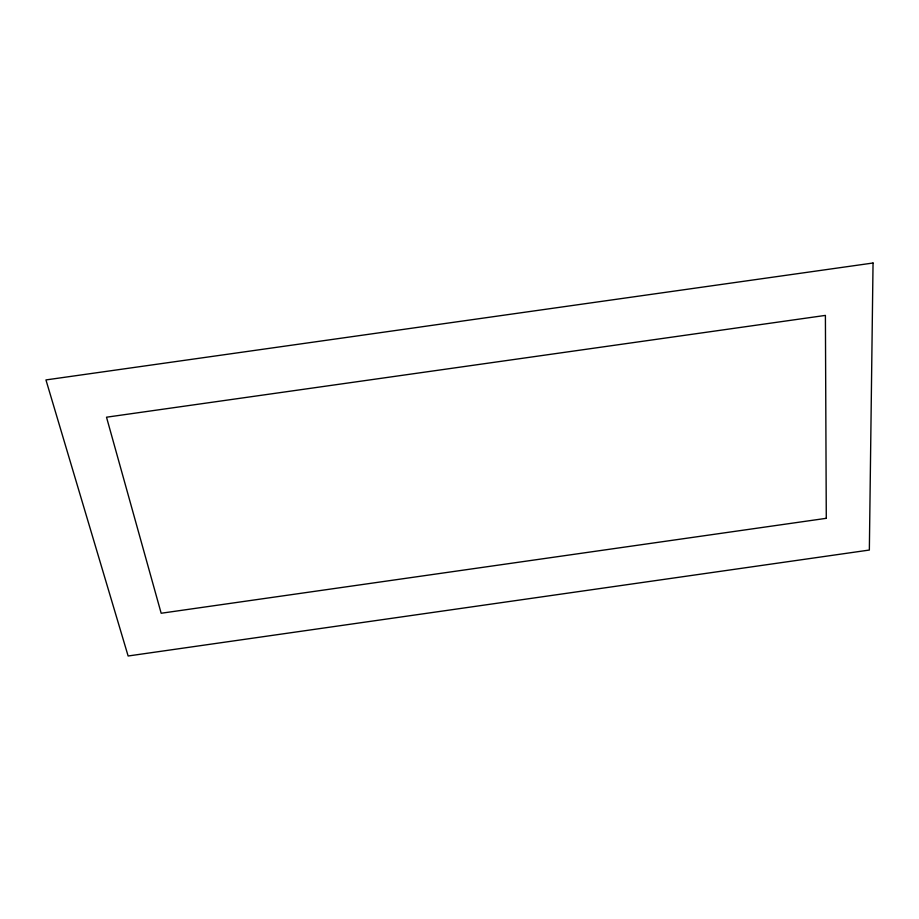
<?xml version="1.0" encoding="UTF-8"?>
<svg xmlns="http://www.w3.org/2000/svg" width="919" height="919" viewBox="0 0 919 919"><rect width="100%" height="100%" fill="white"/><g stroke="black" fill="none" stroke-linecap="round" stroke-linejoin="round"><path stroke-width="1.38" d="M873.05 263.006L869.351 550.044L128.132 655.994L45.95 379.926L873.05 263.006M826.284 518.316L161.17 613.249L106.512 417.203L825.4 315.401L826.284 518.316"/></g></svg>
